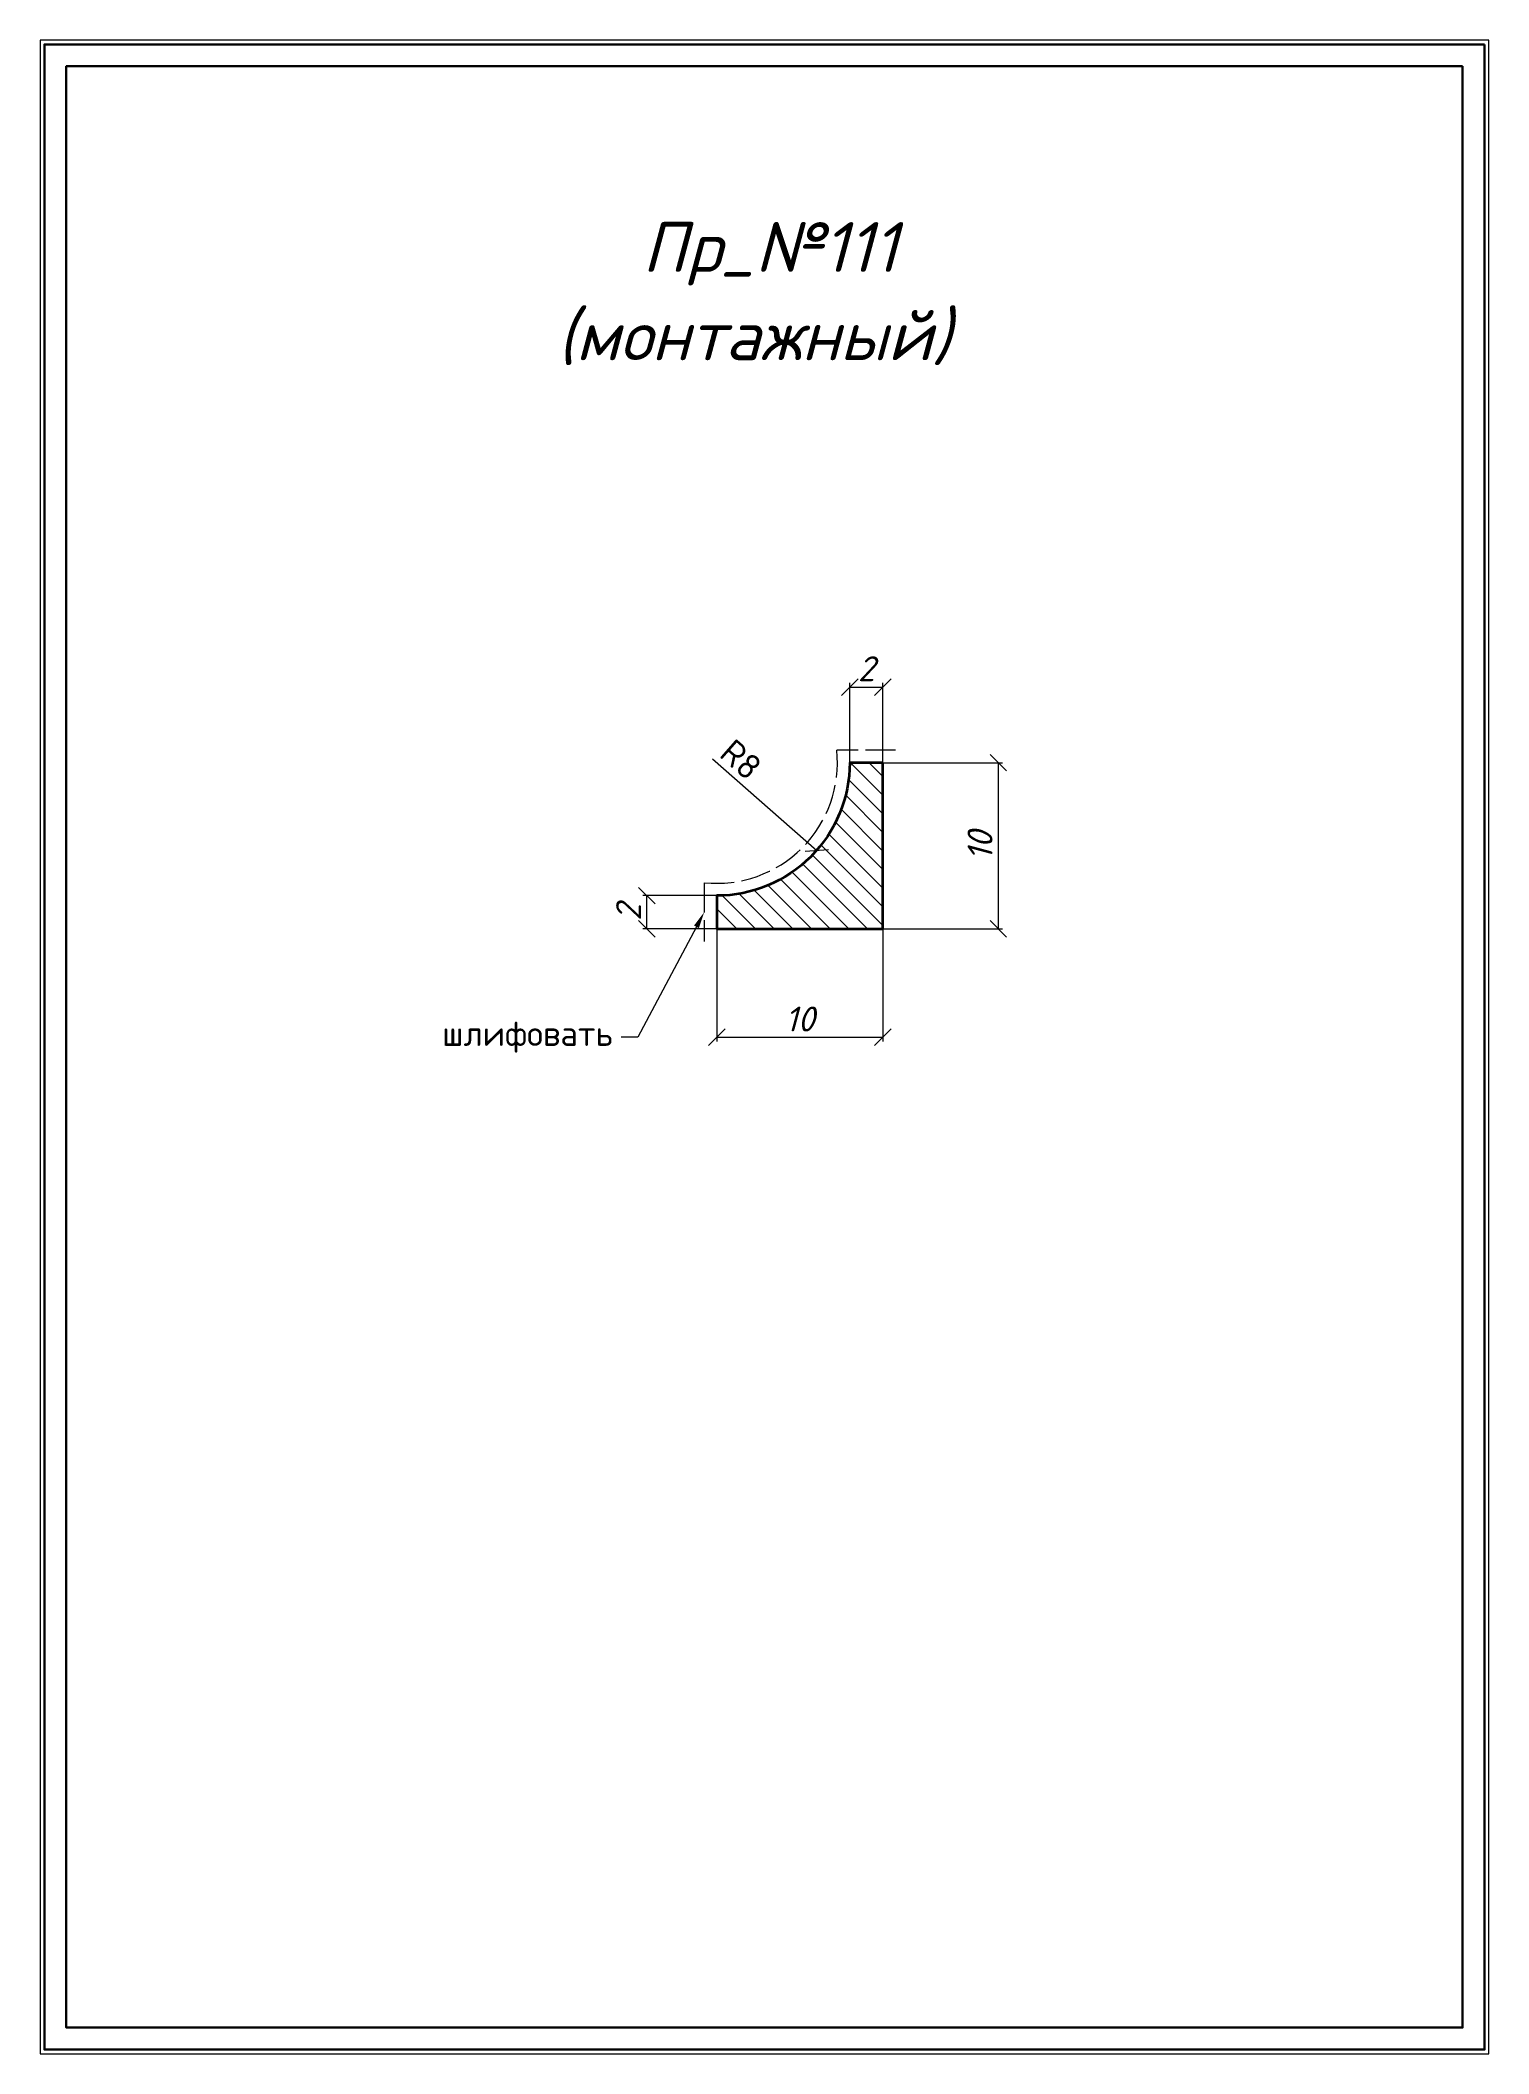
# Model space of a CAD drawing. Header units: millimetres. Extents: x 0 to 87, y -1037 to -915.
import ezdxf
from ezdxf import colors
from ezdxf.entities.mleader import LeaderData, LeaderLine
from ezdxf.math import Vec2, Vec3

# ---------------------------------------------------------------- set-up
doc = ezdxf.new("R2010")
doc.units = ezdxf.units.MM
doc.linetypes.add('ACAD_ISO02W100', pattern=[15, 12, -3])
doc.layers.get('0').update_dxf_attribs({"lineweight": 13})
for name, color, linetype, lineweight in [('профили', 1, 'Continuous', 35), ('служебный слой ЛИНИИ ПУНКТИРНЫЕ', 7, 'ACAD_ISO02W100', 13), ('служебный слой НАДПИСИ', 7, 'Continuous', 13), ('служебный слой РАЗМЕРЫ', 7, 'Continuous', 9), ('служебный слой ШТАМП', 7, 'Continuous', 30), ('служебный слой ШТРИХОВКА', 7, 'Continuous', 5)]:
    doc.layers.add(name, color=color, linetype=linetype, lineweight=lineweight)
doc.styles.add('ЕСКД', font='isocpeur.ttf', dxfattribs={"oblique": 15})
doc.styles.add('ЕСКД профили размеры', font='isocpeur.ttf')
doc.styles.add('ЕСКД профили текст', font='isocpeur.ttf')
doc.dimstyles.new('ЕСКД', dxfattribs={"dimtxt": 3.5, "dimasz": 2.5, "dimexe": 0.25, "dimexo": 0, "dimgap": 0.35, "dimtad": 1, "dimdec": 1, "dimzin": 9, "dimtxsty": 'ЕСКД', "dimblk": 'OBLIQUE', "dimcen": 0, "dimclrd": 256, "dimclre": 256, "dimclrt": 256, "dimadec": 1, "dimazin": 0, "dimtfac": 1, "dimtdec": 1, "dimtmove": 0, "dimatfit": 3, "dimldrblk": 'DOTSMALL', "dimfxl": 1, "dimlwd": -1, "dimlwe": -1, "dimarcsym": 0})
doc.dimstyles.new('ЕСКД профили$4', dxfattribs={"dimtxt": 1.5, "dimasz": 1, "dimexe": 0.3, "dimexo": 0, "dimgap": 0.35, "dimtad": 1, "dimtoh": 1, "dimdec": 1, "dimzin": 9, "dimtxsty": 'ЕСКД профили размеры', "dimblk": 'OBLIQUE', "dimcen": 0, "dimse1": 1, "dimclrd": 256, "dimclre": 256, "dimclrt": 256, "dimadec": 1, "dimazin": 0, "dimtfac": 1, "dimtdec": 1, "dimtofl": 0, "dimtmove": 0, "dimatfit": 3, "dimldrblk": 'DOTSMALL', "dimfxl": 1, "dimlwd": -1, "dimlwe": -1, "dimarcsym": 2})

# ---------------------------------------------------------------- blocks, each defined once
blk = doc.blocks.new('_OBLIQUE')
at = {"color": 0, "linetype": 'ByBlock'}
blk.add_line((-0.5, -0.5), (0.5, 0.5), dxfattribs=at)
blk = doc.blocks.new('*D3')
at = {"layer": 'Defpoints', "color": 0, "transparency": 16777216}
for p in [(40.44, -958.93), (46.46, -964.21)]:
    blk.add_point(p, dxfattribs=at)
at = {"layer": 'служебный слой РАЗМЕРЫ', "transparency": 16777216}
blk.add_line((40.18, -958.7), (46.46, -964.21), dxfattribs=at)
at = {"layer": 'служебный слой РАЗМЕРЫ', "transparency": 16777216, "rotation": 318.7890128416281}
blk.add_blockref('_OBLIQUE', (46.46, -964.21), dxfattribs=at)
at = {"layer": 'служебный слой РАЗМЕРЫ', "transparency": 16777216, "insert": (41.9, -958.74), "char_height": 1.5, "attachment_point": 5, "rotation": 318.789, "style": 'ЕСКД профили размеры'}
blk.add_mtext('R8', dxfattribs=at)
blk = doc.blocks.new('_DotSmall')
at = {"color": 0, "linetype": 'ByBlock', "lineweight": -3, "const_width": 0.5}
blk.add_lwpolyline([(-0.0625, 0, 1), (0.0625, 0, 1)], format="xyb", close=True, dxfattribs=at)
blk = doc.blocks.new('*D7')
at = {"layer": 'Defpoints', "color": 0, "transparency": 16777216}
for p in [(36.24, -966.93), (40.44, -966.93), (40.44, -968.93)]:
    blk.add_point(p, dxfattribs=at)
at = {"layer": 'служебный слой РАЗМЕРЫ', "transparency": 16777216}
for p, q in [((40.44, -966.93), (35.99, -966.93)), ((36.24, -968.93), (36.24, -966.93)), ((40.44, -968.93), (35.99, -968.93))]:
    blk.add_line(p, q, dxfattribs=at)
for p, rotation in [((36.24, -966.93), 90), ((36.24, -968.93), 270)]:
    blk.add_blockref('_OBLIQUE', p, dxfattribs=dict(at, rotation=rotation))
at = {"layer": 'служебный слой РАЗМЕРЫ', "transparency": 16777216, "insert": (35.14, -967.93), "char_height": 1.5, "attachment_point": 5, "rotation": 90, "style": 'ЕСКД'}
blk.add_mtext('2', dxfattribs=at)
blk = doc.blocks.new('*D6')
at = {"layer": 'Defpoints', "color": 0, "transparency": 16777216}
for p in [(50.44, -954.38), (48.44, -958.93), (50.44, -958.93)]:
    blk.add_point(p, dxfattribs=at)
at = {"layer": 'служебный слой РАЗМЕРЫ', "transparency": 16777216}
for p, q in [((48.44, -958.93), (48.44, -954.13)), ((48.44, -954.38), (50.44, -954.38)), ((50.44, -958.93), (50.44, -954.13))]:
    blk.add_line(p, q, dxfattribs=at)
at = {"layer": 'служебный слой РАЗМЕРЫ', "transparency": 16777216, "rotation": 180}
blk.add_blockref('_OBLIQUE', (48.44, -954.38), dxfattribs=at)
at = {"layer": 'служебный слой РАЗМЕРЫ', "transparency": 16777216}
blk.add_blockref('_OBLIQUE', (50.44, -954.38), dxfattribs=at)
at = {"layer": 'служебный слой РАЗМЕРЫ', "transparency": 16777216, "insert": (49.44, -953.28), "char_height": 1.5, "attachment_point": 5, "style": 'ЕСКД'}
blk.add_mtext('2', dxfattribs=at)
blk = doc.blocks.new('*D5')
at = {"layer": 'Defpoints', "color": 0, "transparency": 16777216}
for p in [(50.44, -958.93), (50.44, -968.93), (57.38, -968.93)]:
    blk.add_point(p, dxfattribs=at)
at = {"layer": 'служебный слой РАЗМЕРЫ', "transparency": 16777216}
for p, q in [((50.44, -958.93), (57.63, -958.93)), ((57.38, -958.93), (57.38, -968.93)), ((50.44, -968.93), (57.63, -968.93))]:
    blk.add_line(p, q, dxfattribs=at)
for p, rotation in [((57.38, -958.93), 90), ((57.38, -968.93), 270)]:
    blk.add_blockref('_OBLIQUE', p, dxfattribs=dict(at, rotation=rotation))
at = {"layer": 'служебный слой РАЗМЕРЫ', "transparency": 16777216, "insert": (56.28, -963.93), "char_height": 1.5, "attachment_point": 5, "rotation": 90, "style": 'ЕСКД'}
blk.add_mtext('10', dxfattribs=at)

msp = doc.modelspace()

# ---------------------------------------------------------------- hatches: boundary and pattern name
at = {"layer": 'служебный слой ШТРИХОВКА'}
h = msp.add_hatch(dxfattribs=at)
h.set_pattern_fill('ANSI31', color=256, scale=0.25, angle=90, style=0)
h.set_pattern_definition([(135, (2.5084, -128.2957), (-0.561266, -0.561266), [])])
h.paths.add_polyline_path([(40.44, -966.93), (40.44, -968.93), (50.44, -968.93), (50.44, -958.93), (48.44, -958.93, -0.414214)])

# ---------------------------------------------------------------- linework, layer by layer
at = {"layer": 'профили'}
msp.add_lwpolyline([(50.44, -958.93), (48.44, -958.93, -0.414214), (40.44, -966.93), (40.44, -968.93), (50.44, -968.93)], format="xyb", close=True, dxfattribs=at)
at = {"layer": 'служебный слой ЛИНИИ ПУНКТИРНЫЕ', "ltscale": 0.15}
msp.add_lwpolyline([(51.19, -958.18), (47.66, -958.18, -0.476309), (39.69, -966.15), (39.69, -969.68)], format="xyb", dxfattribs=at)
at = {"layer": 'служебный слой ШТАМП', "color": 6, "lineweight": 5, "ltscale": 100}
msp.add_lwpolyline([(86.88, -915.47), (-0.25, -915.47), (-0.25, -1036.6), (86.88, -1036.6)], close=True, dxfattribs=at)
at = {"layer": 'служебный слой ШТАМП', "ltscale": 100}
for points in [[(86.63, -915.72), (0, -915.72), (0, -1036.35), (86.63, -1036.35)], [(85.31, -917.03), (1.31, -917.03), (1.31, -1035.03), (85.31, -1035.03)]]:
    msp.add_lwpolyline(points, close=True, dxfattribs=at)

# ---------------------------------------------------------------- texts
at = {"layer": 'служебный слой НАДПИСИ', "style": 'ЕСКД', "oblique": 15}
for s, p in [('Пр_№111', (35.96, -929.41)), ('(монтажный)', (30.83, -934.72))]:
    msp.add_text(s, height=3, dxfattribs=at).set_placement(p)

# ---------------------------------------------------------------- dimensions: what is measured, and where the dimension line sits
at = {"layer": 'служебный слой РАЗМЕРЫ'}
dim = msp.add_linear_dim(base=(50.44, -954.38), p1=(48.44, -958.93), p2=(50.44, -958.93), dimstyle='ЕСКД', override={"dimtxt": 1.5, "dimasz": 1}, dxfattribs=at)
dim.commit()
dim.dimension.update_dxf_attribs({"geometry": '*D6', "text_midpoint": (49.44, -953.28)})
dim = msp.add_radius_dim(center=(40.44, -958.93), mpoint=(46.46, -964.21), dimstyle='ЕСКД профили$4', dxfattribs=at)
dim.commit()
dim.dimension.update_dxf_attribs({"geometry": '*D3', "text_midpoint": (41.17, -959.57), "dimtype": 132})
for base, p1, p2, picture, middle in [((57.38, -968.93), (50.44, -958.93), (50.44, -968.93), '*D5', (56.28, -963.93)), ((36.24, -966.93), (40.44, -968.93), (40.44, -966.93), '*D7', (35.14, -967.93))]:
    dim = msp.add_linear_dim(base=base, p1=p1, p2=p2, angle=90, dimstyle='ЕСКД', override={"dimtxt": 1.5, "dimasz": 1}, dxfattribs=at)
    dim.commit()
    dim.dimension.update_dxf_attribs({"geometry": picture, "text_midpoint": middle})
msp.add_linear_dim(base=(50.44, -975.45), p1=(40.44, -968.93), p2=(50.44, -968.93), dimstyle='ЕСКД', override={"dimtxt": 1.5, "dimasz": 1}, dxfattribs=at).render()

# ---------------------------------------------------------------- leaders
ml = msp.add_multileader_mtext('Standard', dxfattribs=at)
ml.set_content('\\A1;шлифовать', color=256, style='ЕСКД профили текст')
ml.set_leader_properties(color=256, linetype='ByLayer', lineweight=-1)
ml.build(insert=Vec2(0, 0))
ml.multileader.update_dxf_attribs({"dogleg_length": 1, "arrow_head_size": 1})
ctx = ml.context
ctx.base_point, ctx.char_height, ctx.arrow_head_size, ctx.landing_gap_size, ctx.plane_origin = Vec3(23.5, -975.45), 1.5, 1, 0.5, Vec3(43.48, -952.45)
ctx.text_align_type = 2
notes = []
notes.append((ctx, [(0, (1, 1, 0), (35.7, -975.45), (-1, 0), 1, [(0, [(39.69, -967.92)], 0, [])])]))
ctx.mtext.insert, ctx.mtext.alignment, ctx.mtext.flow_direction = Vec3(34.2, -974.47), 3, 5
for ctx, leaders in notes:
    for number, flags, end, landing, length, lines in leaders:
        leader = LeaderData()
        leader.index, (leader.has_last_leader_line, leader.has_dogleg_vector, leader.attachment_direction) = number, flags
        leader.last_leader_point, leader.dogleg_vector, leader.dogleg_length = Vec3(end), Vec3(landing), length
        for number, points, colour, breaks in lines:
            line = LeaderLine()
            line.index, line.vertices, line.color, line.breaks = number, Vec3.list(points), colors.encode_raw_color(colour), breaks
            leader.lines.append(line)
        ctx.leaders.append(leader)

doc.saveas('drawing.dxf')
